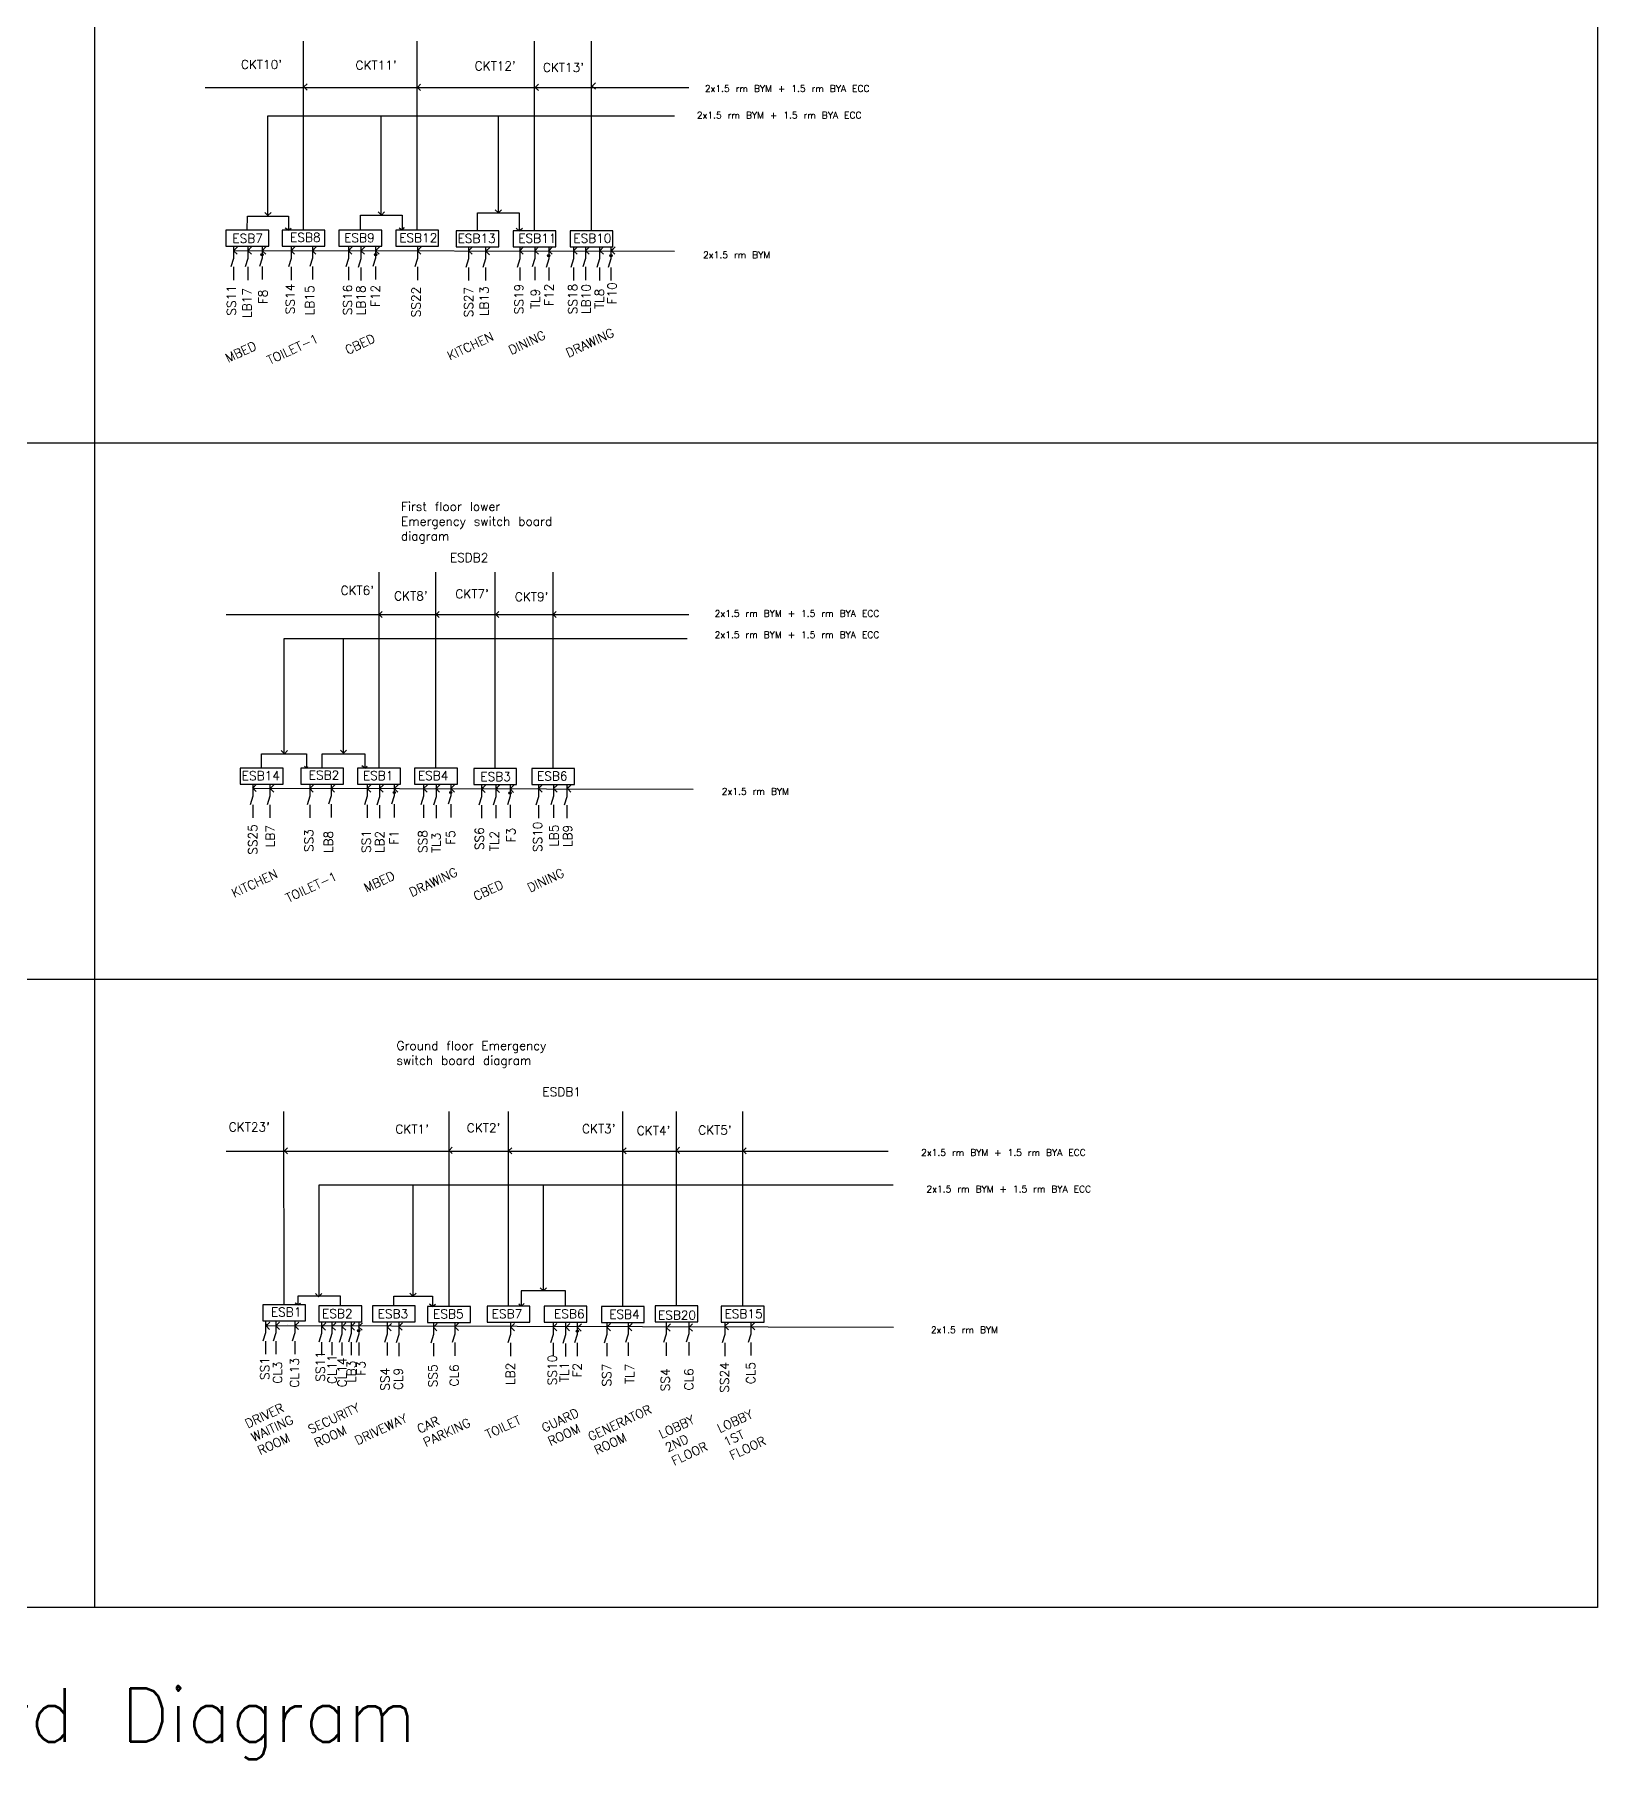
# Model space of a CAD drawing. Header units: inches. Extents: x -1037 to 4136, y -232 to 3826.
# Drawn here: x 3257 to 4136, y -232 to 738 of the extents above; entities that cross this region are included whole.
import ezdxf

# ---------------------------------------------------------------- set-up
doc = ezdxf.new("R2010")
doc.units = ezdxf.units.IN
doc.header["$LTSCALE"] = 20
doc.header["$MEASUREMENT"] = 0
doc.layers.add('SB_Digram', color=30, linetype='Continuous')
doc.styles.add('style1', font='txt.shx', dxfattribs={"height": 1.5})

# ---------------------------------------------------------------- blocks, each defined once
blk = doc.blocks.new('DB1')
at = {"layer": 'SB_Digram'}
blk.add_lwpolyline([(0, 0), (48, 0), (48, 18), (0, 18)], close=True, dxfattribs=at)
blk = doc.blocks.new('switch_general')
at = {"layer": 'SB_Digram'}
for p, q in [((0, 0), (0, -26.5)), ((0, -26.5), (-6, -45.5)), ((0, -45.5), (0, -75))]:
    blk.add_line(p, q, dxfattribs=at)
blk = doc.blocks.new('switch_fan')
at = {"layer": 'SB_Digram'}
for p, q in [((1838.5, 2343.5), (1838.5, 2327)), ((1838.5, 2317), (1832.5, 2298)), ((1838.5, 2322), (1838.5, 2317)), ((1838.5, 2298), (1838.5, 2268.5))]:
    blk.add_line(p, q, dxfattribs=at)
blk.add_circle((1838.5, 2324.5), 2.5, dxfattribs=at)
at = {"layer": 'SB_Digram', "style": 'style1'}
blk.add_text('R', height=3, dxfattribs=at).set_placement((1837.5, 2323))

msp = doc.modelspace()

# ---------------------------------------------------------------- linework, layer by layer
at = {"layer": 'SB_Digram'}
for p, q in [((3291, 1252.25), (3291, -146.5)), ((3408.43571, 627.50322), (3408.43571, 733.75)), ((3472.43571, 627.50322), (3472.43571, 733.75)), ((3538.25, 627.25), (3538.25, 733.75)), ((3570.25, 627.25), (3570.25, 733.75)), ((3408.75, 708.04153), (3410.5, 709.79153)), ((3408.75, 708.04153), (3410.5, 706.29153)), ((3472.5, 707.79153), (3474.25, 709.54153)), ((3472.5, 707.79153), (3474.25, 706.04153)), ((3538.75, 707.79153), (3540.5, 709.54153)), ((3538.75, 707.79153), (3540.5, 706.04153)), ((3570.75, 708.54153), (3572.5, 710.29153)), ((3570.75, 708.54153), (3572.5, 706.79153)), ((3353.25, 707.75), (3625, 707.75)), ((3388.5, 635.5), (3388.5, 691.75)), ((3388.5, 691.75), (3617, 691.75)), ((3452.21786, 636), (3452.21786, 691.75)), ((3518, 637.25), (3518, 691.75)), ((3376.93571, 627.50322), (3377, 635.5)), ((3377, 635.5), (3400, 635.5)), ((3388.5, 635.79153), (3386.75, 637.54153)), ((3388.5, 635.79153), (3390.25, 637.54153)), ((3400, 635.5), (3400, 627.50322)), ((3440.43571, 627.50322), (3440.43571, 636)), ((3440.43571, 636), (3464, 636)), ((3452.25, 636.04153), (3450.5, 637.79153)), ((3452.25, 636.04153), (3454, 637.79153)), ((3464, 636), (3464, 627.50322)), ((3506.25, 627.25), (3506.25, 637.25)), ((3506.25, 637.25), (3529.75, 637.25)), ((3518, 637.29153), (3516.25, 639.04153)), ((3518, 637.29153), (3519.75, 639.04153)), ((3529.75, 637.25), (3529.75, 627.25)), ((3400, 627.50322), (3398.25, 628.75)), ((3400, 627.50322), (3401.5, 628.75)), ((3464, 627.50322), (3462.25, 628.75)), ((3464, 627.50322), (3465.25, 629)), ((3529.75, 627.25), (3528, 628.75)), ((3529.75, 627.25), (3531.5, 628.75)), ((3369.25, 616), (3371.375, 618.125)), ((3369.25, 616), (3370.125, 616.875)), ((3369.25, 616), (3371.25, 614)), ((3617, 615.5), (3369.5, 616)), ((3370.125, 616.875), (3370.25, 617)), ((3370.125, 616.875), (3370.125, 616.875)), ((3370.125, 616.875), (3370.125, 616.875)), ((3370.125, 616.875), (3370.125, 616.875)), ((3377.25, 616), (3379.375, 618.125)), ((3377.25, 616), (3378.125, 616.875)), ((3377.25, 616), (3379.25, 614)), ((3378.125, 616.875), (3378.25, 617)), ((3378.125, 616.875), (3378.125, 616.875)), ((3378.125, 616.875), (3378.125, 616.875)), ((3378.125, 616.875), (3378.125, 616.875)), ((3385.25, 616), (3387.375, 618.125)), ((3385.25, 616), (3386.125, 616.875)), ((3385.25, 616), (3387.25, 614)), ((3386.125, 616.875), (3386.25, 617)), ((3386.125, 616.875), (3386.125, 616.875)), ((3386.125, 616.875), (3386.125, 616.875)), ((3386.125, 616.875), (3386.125, 616.875)), ((3401.5, 616), (3403.625, 618.125)), ((3401.5, 616), (3402.375, 616.875)), ((3401.5, 616), (3403.5, 614)), ((3402.375, 616.875), (3402.5, 617)), ((3402.375, 616.875), (3402.375, 616.875)), ((3402.375, 616.875), (3402.375, 616.875)), ((3402.375, 616.875), (3402.375, 616.875)), ((3413.5, 616), (3415.625, 618.125)), ((3413.5, 616), (3414.375, 616.875)), ((3413.5, 616), (3415.5, 614)), ((3414.375, 616.875), (3414.5, 617)), ((3414.375, 616.875), (3414.375, 616.875)), ((3414.375, 616.875), (3414.375, 616.875)), ((3414.375, 616.875), (3414.375, 616.875)), ((3433.75, 616), (3435.875, 618.125)), ((3433.75, 616), (3434.625, 616.875)), ((3433.75, 616), (3435.75, 614)), ((3434.625, 616.875), (3434.75, 617)), ((3434.625, 616.875), (3434.625, 616.875)), ((3434.625, 616.875), (3434.625, 616.875)), ((3434.625, 616.875), (3434.625, 616.875)), ((3440.75, 616), (3442.875, 618.125)), ((3440.75, 616), (3441.625, 616.875)), ((3440.75, 616), (3442.75, 614)), ((3441.625, 616.875), (3441.75, 617)), ((3441.625, 616.875), (3441.625, 616.875)), ((3441.625, 616.875), (3441.625, 616.875)), ((3441.625, 616.875), (3441.625, 616.875)), ((3449, 616), (3451.125, 618.125)), ((3449, 616), (3449.875, 616.875)), ((3449, 616), (3451, 614)), ((3449.875, 616.875), (3450, 617)), ((3449.875, 616.875), (3449.875, 616.875)), ((3449.875, 616.875), (3449.875, 616.875)), ((3449.875, 616.875), (3449.875, 616.875)), ((3472.5, 616), (3474.625, 618.125)), ((3472.5, 616), (3473.375, 616.875)), ((3472.5, 616), (3474.5, 614)), ((3473.375, 616.875), (3473.5, 617)), ((3473.375, 616.875), (3473.375, 616.875)), ((3473.375, 616.875), (3473.375, 616.875)), ((3473.375, 616.875), (3473.375, 616.875)), ((3501.25, 616), (3503.375, 618.125)), ((3501.25, 616), (3502.125, 616.875)), ((3501.25, 616), (3503.25, 614)), ((3502.125, 616.875), (3502.25, 617)), ((3502.125, 616.875), (3502.125, 616.875)), ((3502.125, 616.875), (3502.125, 616.875)), ((3502.125, 616.875), (3502.125, 616.875)), ((3511, 615.75), (3513.125, 617.875)), ((3511, 615.75), (3511.875, 616.625)), ((3511, 615.75), (3513, 613.75)), ((3511.875, 616.625), (3512, 616.75)), ((3511.875, 616.625), (3511.875, 616.625)), ((3511.875, 616.625), (3511.875, 616.625)), ((3511.875, 616.625), (3511.875, 616.625)), ((3530, 616), (3532.125, 618.125)), ((3530, 616), (3530.875, 616.875)), ((3530, 616), (3532, 614)), ((3530.875, 616.875), (3531, 617)), ((3530.875, 616.875), (3530.875, 616.875)), ((3530.875, 616.875), (3530.875, 616.875)), ((3530.875, 616.875), (3530.875, 616.875)), ((3538.5, 616), (3540.625, 618.125)), ((3538.5, 616), (3539.375, 616.875)), ((3538.5, 616), (3540.5, 614)), ((3539.375, 616.875), (3539.5, 617)), ((3539.375, 616.875), (3539.375, 616.875)), ((3539.375, 616.875), (3539.375, 616.875)), ((3539.375, 616.875), (3539.375, 616.875)), ((3546.25, 616), (3548.375, 618.125)), ((3546.25, 616), (3547.125, 616.875)), ((3546.25, 616), (3548.25, 614)), ((3547.125, 616.875), (3547.25, 617)), ((3547.125, 616.875), (3547.125, 616.875)), ((3547.125, 616.875), (3547.125, 616.875)), ((3547.125, 616.875), (3547.125, 616.875)), ((3560.25, 616), (3562.375, 618.125)), ((3560.25, 616), (3561.125, 616.875)), ((3560.25, 616), (3562.25, 614)), ((3561.125, 616.875), (3561.25, 617)), ((3561.125, 616.875), (3561.125, 616.875)), ((3561.125, 616.875), (3561.125, 616.875)), ((3561.125, 616.875), (3561.125, 616.875)), ((3567, 616), (3569.125, 618.125)), ((3567, 616), (3567.875, 616.875)), ((3567, 616), (3569, 614)), ((3567.875, 616.875), (3568, 617)), ((3567.875, 616.875), (3567.875, 616.875)), ((3567.875, 616.875), (3567.875, 616.875)), ((3567.875, 616.875), (3567.875, 616.875)), ((3575, 616), (3577.125, 618.125)), ((3575, 616), (3575.875, 616.875)), ((3575, 616), (3577, 614)), ((3575.875, 616.875), (3576, 617)), ((3575.875, 616.875), (3575.875, 616.875)), ((3575.875, 616.875), (3575.875, 616.875)), ((3575.875, 616.875), (3575.875, 616.875)), ((3581.5, 616), (3583.625, 618.125)), ((3581.5, 616), (3582.375, 616.875)), ((3581.5, 616), (3583.5, 614)), ((3582.375, 616.875), (3582.5, 617)), ((3582.375, 616.875), (3582.375, 616.875)), ((3582.375, 616.875), (3582.375, 616.875)), ((3582.375, 616.875), (3582.375, 616.875)), ((2350, 508), (4135.5, 508)), ((3450.93571, 325.25322), (3450.93571, 435.25)), ((3482.93571, 325.25322), (3482.93571, 435.25)), ((3516.25, 325), (3516.25, 435.25)), ((3548.75, 325), (3548.75, 435.25)), ((3365, 411.5), (3625, 411.5)), ((3451.00001, 411.54153), (3452.75001, 413.29153)), ((3451.00001, 411.54153), (3452.75001, 409.79153)), ((3483.00001, 411.54153), (3484.75001, 413.29153)), ((3483.00001, 411.54153), (3484.75001, 409.79153)), ((3516.50001, 411.54153), (3518.25001, 413.29153)), ((3516.50001, 411.54153), (3518.25001, 409.79153)), ((3548.75001, 411.54153), (3550.50001, 413.29153)), ((3548.75001, 411.54153), (3550.50001, 409.79153)), ((3397.625, 333.25), (3397.625, 398)), ((3397.625, 398), (3624, 398)), ((3431, 333.25), (3431, 398)), ((3385, 325.25), (3385, 333.25)), ((3385, 333.25), (3410.25, 333.25)), ((3397.75, 333.29153), (3396, 335.04153)), ((3397.75, 333.29153), (3399.5, 335.04153)), ((3410.25, 333.25), (3410.25, 325.25322)), ((3418.93571, 325.25322), (3419, 333.25)), ((3419, 333.25), (3443, 333.25)), ((3431, 333.54153), (3429.25, 335.29153)), ((3431, 333.54153), (3432.75, 335.29153)), ((3443, 333.25), (3443, 325.25322)), ((3410.25, 325.25322), (3409, 326.25)), ((3410.25, 325.25322), (3411.00273, 326.19718)), ((3443, 325.25322), (3441.25, 326.5)), ((3443, 325.25322), (3444.25, 326.25)), ((3380, 314), (3382.125, 316.125)), ((3380, 314), (3380.875, 314.875)), ((3380, 314), (3382, 312)), ((3627.5, 313.25), (3380, 313.75)), ((3380.875, 314.875), (3381, 315)), ((3380.875, 314.875), (3380.875, 314.875)), ((3380.875, 314.875), (3380.875, 314.875)), ((3380.875, 314.875), (3380.875, 314.875)), ((3389.75, 313.75), (3391.875, 315.875)), ((3389.75, 313.75), (3390.625, 314.625)), ((3389.75, 313.75), (3391.75, 311.75)), ((3390.625, 314.625), (3390.75, 314.75)), ((3390.625, 314.625), (3390.625, 314.625)), ((3390.625, 314.625), (3390.625, 314.625)), ((3390.625, 314.625), (3390.625, 314.625)), ((3412, 313.75), (3414.125, 315.875)), ((3412, 313.75), (3412.875, 314.625)), ((3412, 313.75), (3414, 311.75)), ((3412.875, 314.625), (3413, 314.75)), ((3412.875, 314.625), (3412.875, 314.625)), ((3412.875, 314.625), (3412.875, 314.625)), ((3412.875, 314.625), (3412.875, 314.625)), ((3424, 313.75), (3426.125, 315.875)), ((3424, 313.75), (3424.875, 314.625)), ((3424, 313.75), (3426, 311.75)), ((3424.875, 314.625), (3425, 314.75)), ((3424.875, 314.625), (3424.875, 314.625)), ((3424.875, 314.625), (3424.875, 314.625)), ((3424.875, 314.625), (3424.875, 314.625)), ((3444.25, 313.75), (3446.375, 315.875)), ((3444.25, 313.75), (3445.125, 314.625)), ((3444.25, 313.75), (3446.25, 311.75)), ((3445.125, 314.625), (3445.25, 314.75)), ((3445.125, 314.625), (3445.125, 314.625)), ((3445.125, 314.625), (3445.125, 314.625)), ((3445.125, 314.625), (3445.125, 314.625)), ((3451.25, 313.75), (3453.375, 315.875)), ((3451.25, 313.75), (3452.125, 314.625)), ((3451.25, 313.75), (3453.25, 311.75)), ((3452.125, 314.625), (3452.25, 314.75)), ((3452.125, 314.625), (3452.125, 314.625)), ((3452.125, 314.625), (3452.125, 314.625)), ((3452.125, 314.625), (3452.125, 314.625)), ((3459.5, 313.75), (3461.625, 315.875)), ((3459.5, 313.75), (3460.375, 314.625)), ((3459.5, 313.75), (3461.5, 311.75)), ((3460.375, 314.625), (3460.5, 314.75)), ((3460.375, 314.625), (3460.375, 314.625)), ((3460.375, 314.625), (3460.375, 314.625)), ((3460.375, 314.625), (3460.375, 314.625)), ((3476, 313.75), (3478.125, 315.875)), ((3476, 313.75), (3476.875, 314.625)), ((3476, 313.75), (3478, 311.75)), ((3476.875, 314.625), (3477, 314.75)), ((3476.875, 314.625), (3476.875, 314.625)), ((3476.875, 314.625), (3476.875, 314.625)), ((3476.875, 314.625), (3476.875, 314.625)), ((3483, 313.75), (3485.125, 315.875)), ((3483, 313.75), (3483.875, 314.625)), ((3483, 313.75), (3485, 311.75)), ((3483.875, 314.625), (3484, 314.75)), ((3483.875, 314.625), (3483.875, 314.625)), ((3483.875, 314.625), (3483.875, 314.625)), ((3483.875, 314.625), (3483.875, 314.625)), ((3491.25, 313.75), (3493.375, 315.875)), ((3491.25, 313.75), (3492.125, 314.625)), ((3491.25, 313.75), (3493.25, 311.75)), ((3492.125, 314.625), (3492.25, 314.75)), ((3492.125, 314.625), (3492.125, 314.625)), ((3492.125, 314.625), (3492.125, 314.625)), ((3492.125, 314.625), (3492.125, 314.625)), ((3508.56429, 313.49678), (3510.68929, 315.62178)), ((3508.56429, 313.49678), (3509.43929, 314.37178)), ((3508.56429, 313.49678), (3510.56429, 311.49678)), ((3509.43929, 314.37178), (3509.56429, 314.49678)), ((3509.43929, 314.37178), (3509.43929, 314.37178)), ((3509.43929, 314.37178), (3509.43929, 314.37178)), ((3509.43929, 314.37178), (3509.43929, 314.37178)), ((3516.56429, 313.49678), (3518.68929, 315.62178)), ((3516.56429, 313.49678), (3517.43929, 314.37178)), ((3516.56429, 313.49678), (3518.56429, 311.49678)), ((3517.43929, 314.37178), (3517.56429, 314.49678)), ((3517.43929, 314.37178), (3517.43929, 314.37178)), ((3517.43929, 314.37178), (3517.43929, 314.37178)), ((3517.43929, 314.37178), (3517.43929, 314.37178)), ((3524.56429, 313.49678), (3526.68929, 315.62178)), ((3524.56429, 313.49678), (3525.43929, 314.37178)), ((3524.56429, 313.49678), (3526.56429, 311.49678)), ((3525.43929, 314.37178), (3525.56429, 314.49678)), ((3525.43929, 314.37178), (3525.43929, 314.37178)), ((3525.43929, 314.37178), (3525.43929, 314.37178)), ((3525.43929, 314.37178), (3525.43929, 314.37178)), ((3540.5, 313.75), (3542.625, 315.875)), ((3540.5, 313.75), (3541.375, 314.625)), ((3540.5, 313.75), (3542.5, 311.75)), ((3541.375, 314.625), (3541.5, 314.75)), ((3541.375, 314.625), (3541.375, 314.625)), ((3541.375, 314.625), (3541.375, 314.625)), ((3541.375, 314.625), (3541.375, 314.625)), ((3549, 313.75), (3551.125, 315.875)), ((3549, 313.75), (3549.875, 314.625)), ((3549, 313.75), (3551, 311.75)), ((3549.875, 314.625), (3550, 314.75)), ((3549.875, 314.625), (3549.875, 314.625)), ((3549.875, 314.625), (3549.875, 314.625)), ((3549.875, 314.625), (3549.875, 314.625)), ((3556.75, 313.75), (3558.875, 315.875)), ((3556.75, 313.75), (3557.625, 314.625)), ((3556.75, 313.75), (3558.75, 311.75)), ((3557.625, 314.625), (3557.75, 314.75)), ((3557.625, 314.625), (3557.625, 314.625)), ((3557.625, 314.625), (3557.625, 314.625)), ((3557.625, 314.625), (3557.625, 314.625)), ((2350, 206.5), (4135.5, 206.5)), ((3397.70156, 23.48334), (3397.5, 132.25)), ((3490.25, 22.69421), (3490.25, 132.25)), ((3523.75, 22.75), (3523.75, 132.25)), ((3587.95156, 22.69421), (3587.95156, 132.25)), ((3618, 23), (3618, 132.25)), ((3655.25, 22.75), (3655.25, 132.25)), ((3365, 110), (3737, 110)), ((3397.75001, 110.12379), (3399.50001, 111.87379)), ((3397.75001, 110.12379), (3399.50001, 108.37379)), ((3490.25001, 110.37379), (3492.00001, 112.12379)), ((3490.25001, 110.37379), (3492.00001, 108.62379)), ((3523.75001, 110.12379), (3525.50001, 111.87379)), ((3523.75001, 110.12379), (3525.50001, 108.37379)), ((3588.00001, 110.12379), (3589.75001, 111.87379)), ((3588.00001, 110.12379), (3589.75001, 108.37379)), ((3618.00001, 110.37379), (3619.75001, 112.12379)), ((3618.00001, 110.37379), (3619.75001, 108.62379)), ((3655.50001, 110.12379), (3657.25001, 111.87379)), ((3655.50001, 110.12379), (3657.25001, 108.37379)), ((3417.25, 28.5), (3417.25, 91)), ((3417.25, 91), (3739.75, 91)), ((3470.125, 28.5), (3470.125, 91)), ((3543.25, 31.5), (3543.25, 91)), ((3417, 28.12379), (3415.25, 29.87379)), ((3417, 28.12379), (3418.75, 29.87379)), ((3470, 28.37379), (3468.25, 30.12379)), ((3470, 28.37379), (3471.75, 30.12379)), ((3555.75, 31.5), (3530.75, 31.5)), ((3530.75, 31.5), (3530.75, 22.75)), ((3543.25, 31.37379), (3541.5, 33.12379)), ((3543.25, 31.37379), (3545, 33.12379)), ((3555.75, 22.75), (3555.75, 31.5)), ((3405.25, 23.48334), (3403.75, 24.5)), ((3429.25, 28.5), (3405.25, 28.5)), ((3405.25, 28.5), (3405.25, 23.48334)), ((3405.25, 23.48334), (3406.75, 24.5)), ((3429.20156, 22.98334), (3429.25, 28.5)), ((3459.25, 22.98334), (3459.25, 28.5)), ((3459.25, 28.5), (3481, 28.5)), ((3481, 22.69421), (3479.25, 24)), ((3481, 28.5), (3481, 22.69421)), ((3481, 22.69421), (3482.75, 24)), ((3530.75, 22.75), (3529.5, 24)), ((3530.75, 22.75), (3532.5, 24.25)), ((3387.45156, 11.73334), (3389.57656, 13.85834)), ((3387.45156, 11.73334), (3388.32656, 12.60834)), ((3740, 10.73334), (3387.45156, 11.73334)), ((3387.45156, 11.73334), (3389.45156, 9.73334)), ((3388.32656, 12.60834), (3388.45156, 12.73334)), ((3388.32656, 12.60834), (3388.32656, 12.60834)), ((3388.32656, 12.60834), (3388.32656, 12.60834)), ((3388.32656, 12.60834), (3388.32656, 12.60834)), ((3392.95156, 11.73334), (3395.07656, 13.85834)), ((3392.95156, 11.73334), (3393.82656, 12.60834)), ((3392.95156, 11.73334), (3394.95156, 9.73334)), ((3393.82656, 12.60834), (3393.95156, 12.73334)), ((3393.82656, 12.60834), (3393.82656, 12.60834)), ((3393.82656, 12.60834), (3393.82656, 12.60834)), ((3393.82656, 12.60834), (3393.82656, 12.60834)), ((3399.57656, 12.60834), (3399.57656, 12.60834)), ((3399.57656, 12.60834), (3399.57656, 12.60834)), ((3403.70156, 11.73334), (3405.82656, 13.85834)), ((3403.70156, 11.73334), (3404.57656, 12.60834)), ((3403.70156, 11.73334), (3405.70156, 9.73334)), ((3404.57656, 12.60834), (3404.70156, 12.73334)), ((3404.57656, 12.60834), (3404.57656, 12.60834)), ((3404.57656, 12.60834), (3404.57656, 12.60834)), ((3404.57656, 12.60834), (3404.57656, 12.60834)), ((3418.95156, 11.23334), (3421.07656, 13.35834)), ((3418.95156, 11.23334), (3419.82656, 12.10834)), ((3418.95156, 11.23334), (3420.95156, 9.23334)), ((3419.82656, 12.10834), (3419.95156, 12.23334)), ((3419.82656, 12.10834), (3419.82656, 12.10834)), ((3419.82656, 12.10834), (3419.82656, 12.10834)), ((3419.82656, 12.10834), (3419.82656, 12.10834)), ((3424.45156, 11.23334), (3426.57656, 13.35834)), ((3424.45156, 11.23334), (3425.32656, 12.10834)), ((3424.45156, 11.23334), (3426.45156, 9.23334)), ((3425.32656, 12.10834), (3425.45156, 12.23334)), ((3425.32656, 12.10834), (3425.32656, 12.10834)), ((3425.32656, 12.10834), (3425.32656, 12.10834)), ((3425.32656, 12.10834), (3425.32656, 12.10834)), ((3430.20156, 11.23334), (3432.32656, 13.35834)), ((3430.20156, 11.23334), (3431.07656, 12.10834)), ((3430.20156, 11.23334), (3432.20156, 9.23334)), ((3431.07656, 12.10834), (3431.20156, 12.23334)), ((3431.07656, 12.10834), (3431.07656, 12.10834)), ((3431.07656, 12.10834), (3431.07656, 12.10834)), ((3431.07656, 12.10834), (3431.07656, 12.10834)), ((3435.20156, 11.23334), (3437.32656, 13.35834)), ((3435.20156, 11.23334), (3436.07656, 12.10834)), ((3435.20156, 11.23334), (3437.20156, 9.23334)), ((3436.07656, 12.10834), (3436.20156, 12.23334)), ((3436.07656, 12.10834), (3436.07656, 12.10834)), ((3436.07656, 12.10834), (3436.07656, 12.10834)), ((3436.07656, 12.10834), (3436.07656, 12.10834)), ((3439.45156, 11.23334), (3441.57656, 13.35834)), ((3439.45156, 11.23334), (3440.32656, 12.10834)), ((3439.45156, 11.23334), (3441.45156, 9.23334)), ((3440.32656, 12.10834), (3440.45156, 12.23334)), ((3440.32656, 12.10834), (3440.32656, 12.10834)), ((3440.32656, 12.10834), (3440.32656, 12.10834)), ((3440.32656, 12.10834), (3440.32656, 12.10834)), ((3455.75, 10.98334), (3457.875, 13.10834)), ((3455.75, 10.98334), (3457.75, 8.98334)), ((3456.625, 11.85834), (3456.75, 11.98334)), ((3462, 11.23334), (3464.125, 13.35834)), ((3462, 11.23334), (3462.875, 12.10834)), ((3462, 11.23334), (3464, 9.23334)), ((3462.875, 12.10834), (3463, 12.23334)), ((3462.875, 12.10834), (3462.875, 12.10834)), ((3462.875, 12.10834), (3462.875, 12.10834)), ((3462.875, 12.10834), (3462.875, 12.10834)), ((3481.5, 10.94421), (3483.625, 13.06921)), ((3481.5, 10.94421), (3483.5, 8.94421)), ((3482.375, 11.81921), (3482.5, 11.94421)), ((3493.5, 11.19421), (3495.625, 13.31921)), ((3493.5, 11.19421), (3494.375, 12.06921)), ((3493.5, 11.19421), (3495.5, 9.19421)), ((3494.375, 12.06921), (3494.5, 12.19421)), ((3494.375, 12.06921), (3494.375, 12.06921)), ((3494.375, 12.06921), (3494.375, 12.06921)), ((3494.375, 12.06921), (3494.375, 12.06921)), ((3525, 11), (3527.125, 13.125)), ((3525, 11), (3527, 9)), ((3525.875, 11.875), (3526, 12)), ((3548.75, 11), (3550.875, 13.125)), ((3548.75, 11), (3550.75, 9)), ((3549.625, 11.875), (3549.75, 12)), ((3556, 11), (3558.125, 13.125)), ((3556, 11), (3558, 9)), ((3556.82656, 11.625), (3556.95156, 11.75)), ((3556.875, 11.875), (3557, 12)), ((3562.5, 10.75), (3564.625, 12.875)), ((3562.5, 10.75), (3564.5, 8.75)), ((3578.95156, 10.94421), (3581.07656, 13.06921)), ((3578.95156, 10.94421), (3579.82656, 11.81921)), ((3578.95156, 10.94421), (3580.95156, 8.94421)), ((3579.82656, 11.81921), (3579.95156, 11.94421)), ((3579.82656, 11.81921), (3579.82656, 11.81921)), ((3579.82656, 11.81921), (3579.82656, 11.81921)), ((3579.82656, 11.81921), (3579.82656, 11.81921)), ((3590.95156, 10.94421), (3593.07656, 13.06921)), ((3590.95156, 10.94421), (3591.82656, 11.81921)), ((3590.95156, 10.94421), (3592.95156, 8.94421)), ((3591.82656, 11.81921), (3591.95156, 11.94421)), ((3591.82656, 11.81921), (3591.82656, 11.81921)), ((3591.82656, 11.81921), (3591.82656, 11.81921)), ((3591.82656, 11.81921), (3591.82656, 11.81921)), ((3612.5, 10.65493), (3614.625, 12.77993)), ((3612.5, 10.65493), (3614.5, 8.65493)), ((3613.375, 11.52993), (3613.5, 11.65493)), ((3625, 10.65493), (3627.125, 12.77993)), ((3625, 10.65493), (3627, 8.65493)), ((3625.875, 11.52993), (3626, 11.65493)), ((3645.25, 11.5), (3647.375, 13.625)), ((3645.25, 11.5), (3647.25, 9.5)), ((3646.125, 12.375), (3646.25, 12.5)), ((3660, 11.5), (3662.125, 13.625)), ((3660, 11.5), (3662, 9.5)), ((3660.875, 12.375), (3661, 12.5))]:
    msp.add_line(p, q, dxfattribs=at)
msp.add_lwpolyline([(2350, 1252.25), (4135.5, 1252.25), (4135.5, -146.5), (2350, -146.5)], close=True, dxfattribs=at)

# ---------------------------------------------------------------- block references
for name, p, xscale, yscale, zscale in [('DB1', (3364.93571, 618.50322), 0.5, 0.5, 0.5), ('DB1', (3396.43571, 618.50322), 0.5, 0.5, 0.5), ('DB1', (3428.43571, 618.50322), 0.5, 0.5, 0.5), ('DB1', (3460.43571, 618.50322), 0.5, 0.5, 0.5), ('DB1', (3494.25, 618.25), 0.5, 0.5, 0.5), ('DB1', (3526.25, 618.25), 0.5, 0.5, 0.5), ('DB1', (3558.25, 618.25), 0.5, 0.5, 0.5), ('switch_general', (3369.25, 618.25), 0.25, 0.25, 0.25), ('switch_general', (3377.25, 618.25), 0.25, 0.25, 0.25), ('switch_fan', (2925.625, 32.625), 0.25, 0.25, 0.25), ('switch_general', (3401.5, 618.25), 0.25, 0.25, 0.25), ('switch_general', (3413.5, 618.5), 0.25, 0.25, 0.25), ('switch_general', (3433.75, 618.25), 0.25, 0.25, 0.25), ('switch_general', (3440.75, 618), 0.25, 0.25, 0.25), ('switch_fan', (2989.375, 32.625), 0.25, 0.25, 0.25), ('switch_general', (3472.5, 618.25), 0.25, 0.25, 0.25), ('switch_general', (3501.25, 618), 0.25, 0.25, 0.25), ('switch_general', (3510.75, 618), 0.25, 0.25, 0.25), ('switch_general', (3530, 618), 0.25, 0.25, 0.25), ('switch_general', (3538.5, 618.25), 0.25, 0.25, 0.25), ('switch_fan', (3086.625, 32.125), 0.25, 0.25, 0.25), ('switch_general', (3560.25, 618), 0.25, 0.25, 0.25), ('switch_general', (3567, 618.25), 0.25, 0.25, 0.25), ('switch_general', (3574.75, 618), 0.25, 0.25, 0.25), ('switch_fan', (3121.625, 32.125), 0.25, 0.25, 0.25), ('DB1', (3373, 316.25), 0.5, 0.5, 0.5), ('DB1', (3406.93571, 316.25322), 0.5, 0.5, 0.5), ('DB1', (3438.93571, 316.25322), 0.5, 0.5, 0.5), ('DB1', (3470.93571, 316.25322), 0.5, 0.5, 0.5), ('DB1', (3504.25, 316), 0.5, 0.5, 0.5), ('DB1', (3536.75, 316), 0.5, 0.5, 0.5), ('switch_general', (3380, 316), 0.25, 0.25, 0.25), ('switch_general', (3389.5, 316), 0.25, 0.25, 0.25), ('switch_general', (3412, 316), 0.25, 0.25, 0.25), ('switch_general', (3424, 316.25), 0.25, 0.25, 0.25), ('switch_general', (3444.25, 316), 0.25, 0.25, 0.25), ('switch_general', (3451.25, 315.75), 0.25, 0.25, 0.25), ('switch_fan', (2999.875, -269.625), 0.25, 0.25, 0.25), ('switch_general', (3476, 316), 0.25, 0.25, 0.25), ('switch_general', (3483, 315.75), 0.25, 0.25, 0.25), ('switch_fan', (3031.625, -269.625), 0.25, 0.25, 0.25), ('switch_general', (3508.56429, 315.74678), 0.25, 0.25, 0.25), ('switch_general', (3516.56429, 315.74678), 0.25, 0.25, 0.25), ('switch_fan', (3064.93928, -269.87822), 0.25, 0.25, 0.25), ('switch_general', (3540.5, 315.75), 0.25, 0.25, 0.25), ('switch_general', (3549, 316), 0.25, 0.25, 0.25), ('switch_general', (3556.5, 315.75), 0.25, 0.25, 0.25), ('DB1', (3385.70156, 14.48334), 0.5, 0.5, 0.5), ('DB1', (3417.20156, 13.98334), 0.5, 0.5, 0.5), ('DB1', (3447.25, 13.98334), 0.5, 0.5, 0.5), ('DB1', (3478.25, 13.69421), 0.5, 0.5, 0.5), ('DB1', (3511.75, 13.75), 0.5, 0.5, 0.5), ('DB1', (3543.75, 13.75), 0.5, 0.5, 0.5), ('DB1', (3575.95156, 13.69421), 0.5, 0.5, 0.5), ('DB1', (3606, 14), 0.5, 0.5, 0.5), ('DB1', (3643.25, 13.75), 0.5, 0.5, 0.5), ('switch_general', (3387.20156, 14.48334), 0.25, 0.25, 0.25), ('switch_general', (3392.95156, 14.48334), 0.25, 0.25, 0.25), ('switch_general', (3403.70156, 14.48334), 0.25, 0.25, 0.25), ('switch_general', (3418.70156, 13.98334), 0.25, 0.25, 0.25), ('switch_general', (3424.45156, 13.98334), 0.25, 0.25, 0.25), ('switch_general', (3429.95156, 13.73334), 0.25, 0.25, 0.25), ('switch_general', (3435.20156, 13.98334), 0.25, 0.25, 0.25), ('switch_fan', (2979.875, -572.125), 0.25, 0.25, 0.25), ('switch_general', (3455.5, 13.73334), 0.25, 0.25, 0.25), ('switch_general', (3462, 13.48334), 0.25, 0.25, 0.25), ('switch_general', (3481.5, 13.44421), 0.25, 0.25, 0.25), ('switch_general', (3493.5, 13.69421), 0.25, 0.25, 0.25), ('switch_general', (3524.75, 13.5), 0.25, 0.25, 0.25), ('switch_general', (3548.75, 13.5), 0.25, 0.25, 0.25), ('switch_general', (3555.75, 13.25), 0.25, 0.25, 0.25), ('switch_fan', (3102.67344, -572.35835), 0.25, 0.25, 0.25), ('switch_general', (3578.95156, 13.44421), 0.25, 0.25, 0.25), ('switch_general', (3590.95156, 13.69421), 0.25, 0.25, 0.25), ('switch_general', (3612.25, 13.65493), 0.25, 0.25, 0.25), ('switch_general', (3625, 13.90493), 0.25, 0.25, 0.25), ('switch_general', (3645.25, 13.5), 0.25, 0.25, 0.25), ('switch_general', (3659.75, 13.75), 0.25, 0.25, 0.25)]:
    msp.add_blockref(name, p, dxfattribs=dict(at, xscale=xscale, yscale=yscale, zscale=zscale))

# ---------------------------------------------------------------- texts
at = {"layer": 'SB_Digram', "style": 'style1'}
for s, height, p in [("CKT10'", 5, (3373.32545, 718.18012)), ("CKT11'", 5, (3437.7209, 717.7593)), ("CKT12'", 5, (3504.64165, 717.33848)), ("CKT13'", 5, (3543, 716.5)), ('ESDB2', 5, (3490.75, 441)), ("CKT6'", 5, (3429.30532, 422.60425)), ("CKT8'", 5, (3459.40844, 419.45553)), ("CKT7'", 5, (3493.81034, 420.62549)), ("CKT9'", 5, (3527.23438, 418.97378)), ('ESDB1', 5, (3542.75, 140.75)), ("CKT23'", 5, (3366.5, 121)), ("CKT1'", 5, (3460.10468, 119.79052)), ("CKT2'", 5, (3500.25, 120.5)), ("CKT3'", 5, (3565, 120)), ("CKT4'", 5, (3595.75, 118.9445)), ("CKT5'", 5, (3630.25, 119.25)), ('Switch Board Diagram', 30, (3008.25, -222))]:
    msp.add_text(s, height=height, dxfattribs=at).set_placement(p)
at = {"layer": 'SB_Digram', "attachment_point": 1, "style": 'style1'}
for s, insert, char_height, width in [('2x1.5 rm BYM + 1.5 rm BYA ECC', (3634, 709), 3.75, 179.25), ('2x1.5 rm BYM + 1.5 rm BYA ECC', (3629.5, 694.04153), 3.75, 179.25), ('ESB7', (3368.53122, 625.42197), 5, 21.0000002), ('ESB8', (3400.93571, 626.00322), 5, 15), ('ESB9', (3431.34992, 625.75322), 5, 15), ('ESB12', (3462.26519, 625.75322), 5, 15), ('ESB13', (3495.07948, 625.4168), 5, 15), ('ESB11', (3529.16421, 625.5), 5, 15), ('ESB10', (3560.07948, 625.5), 5, 15), ('2x1.5 rm BYM ', (3633, 615.5), 3.75, 57.375), ('First floor lower\\PEmergency switch board diagram', (3463.25, 474.75), 5, 96.5), ('2x1.5 rm BYM + 1.5 rm BYA ECC', (3639.5, 414), 3.75, 179.25), ('2x1.5 rm BYM + 1.5 rm BYA ECC', (3639.5, 402.04153), 3.75, 179.25), ('ESB14', (3373.82948, 323.4168), 5, 15), ('ESB2', (3411.43571, 323.75322), 5, 15), ('ESB1', (3441.84992, 323.50322), 5, 15), ('ESB4', (3472.76519, 323.50322), 5, 15), ('ESB3', (3507.84551, 322.91875), 5, 21.0000002), ('ESB6', (3539.66421, 323.25), 5, 15), ('2x1.5 rm BYM ', (3643.5, 314), 3.75, 57.375), ('Ground floor Emergency switch board diagram', (3460.75, 171.75), 5, 96.5), ('2x1.5 rm BYM + 1.5 rm BYA ECC', (3755.5, 111), 3.75, 179.25), ('2x1.5 rm BYM + 1.5 rm BYA ECC', (3758.5, 90.5), 3.75, 179.25), ('ESB1', (3390.20156, 21.98334), 5, 15), ('ESB2', (3418.90848, 21.13472), 5, 15), ('ESB3', (3450.15519, 20.98334), 5, 15), ('ESB5', (3481.30605, 20.94421), 5, 15), ('ESB7', (3514.20692, 21), 5, 15), ('ESB6', (3549.25, 21), 5, 15), ('ESB4', (3580.26466, 20.73699), 5, 15), ('ESB20', (3607.64903, 20.26002), 5, 15), ('ESB15', (3645.07948, 21), 5, 15), ('2x1.5 rm BYM ', (3761.00001, 11.37379), 3.75, 57.375)]:
    msp.add_mtext(s, dxfattribs=dict(at, insert=insert, char_height=char_height, width=width))
at = {"layer": 'SB_Digram', "char_height": 5, "attachment_point": 1, "style": 'style1'}
for s, insert, width, rotation in [('SS11', (3365.5, 579.5), 16.7166667, 90), ('LB17', (3374.25, 578.25), 16.7166667, 90), ('F8', (3383.25, 586), 16.7166667, 90), ('SS14', (3398.5, 580.25), 16.7166667, 90), ('LB15', (3409.5, 579.75), 16.7166667, 90), ('SS16', (3430.75, 579.75), 16.7166667, 90), ('LB18', (3438.27152, 579.75), 16.7166667, 90), ('F12', (3446.37314, 584.37431), 16.7166667, 90), ('SS22', (3469.21983, 578.57143), 16.7166667, 90), ('SS27', (3498.75, 578.51191), 16.7166667, 90), ('LB13', (3507.5, 579.25), 16.7166667, 90), ('SS19', (3527, 580.25), 16.7166667, 90), ('TL9', (3536.25, 583.25), 16.7166667, 90), ('F12', (3543.87206, 584.99666), 16.7166667, 90), ('SS18', (3557.25, 580.25), 16.7166667, 90), ('LB10', (3564.75, 580.5), 16.7166667, 90), ('TL8', (3572.25, 583.25), 16.7166667, 90), ('F10', (3579.37438, 585.87461), 16.7166667, 90), ('MBED', (3363.99345, 557.5294), 15.75, 25.01689348), ('TOILET-1', (3387.33576, 556.36764), 15.75, 25.01689348), ('CBED', (3431.25, 562.03092), 15.75, 25.01689348), ('KITCHEN', (3488.66015, 558.84475), 15.75, 25.01689348), ('DINING', (3523.1271, 562.04421), 15.75, 25.01689348), ('DRAWING', (3555.23557, 560.40325), 15.75, 25.01689348), ('SS25', (3377.5, 276.51191), 16.7166667, 90), ('LB7', (3387.30184, 280.75105), 16.7166667, 90), ('SS6', (3504.81429, 279.09741), 16.7166667, 90), ('F3', (3522.56429, 283.49678), 16.7166667, 90), ('SS10', (3537.5, 278), 16.7166667, 90), ('LB5', (3546.75, 281), 16.7166667, 90), ('LB9', (3554.37206, 280.86873), 16.7166667, 90), ('SS3', (3409, 278), 16.7166667, 90), ('LB8', (3420, 277.5), 16.7166667, 90), ('SS1', (3441.25, 277.5), 16.7166667, 90), ('LB2', (3448.77152, 277.5), 16.7166667, 90), ('F1', (3456.87314, 282.12431), 16.7166667, 90), ('SS8', (3473, 277.5), 16.7166667, 90), ('TL3', (3480.52152, 277.5), 16.7166667, 90), ('F5', (3488.62314, 282.1243), 16.7166667, 90), ('TL2', (3513.21367, 278.54762), 16.7166667, 90), ('KITCHEN', (3367.41015, 256.84475), 15.75, 25.01689348), ('TOILET-1', (3397.83576, 254.11764), 15.75, 25.01689348), ('MBED', (3441.75, 259.78092), 15.75, 25.01689348), ('DRAWING', (3467.25, 257.28092), 15.75, 25.01689348), ('DINING', (3533.6271, 259.79421), 15.75, 25.01689348), ('CBED', (3503.30773, 255.02618), 15.75, 25.01689348), ('SS1', (3384.24048, -18.68909), 16.7166667, 90), ('CL3', (3391.42338, -20.78023), 16.7166667, 90), ('CL13', (3400.95156, -23.01666), 16.7166667, 90), ('SS11', (3415.45156, -19.62645), 16.7166667, 90), ('CL11', (3422.05661, -20.99173), 16.7166667, 90), ('CL14', (3427.66264, -22.82469), 16.7166667, 90), ('LB3', (3432.88046, -20.27502), 16.7166667, 90), ('F3', (3438.26353, -16.20716), 16.7166667, 90), ('LB2', (3522.21931, -21.46956), 16.7166667, 90), ('SS10', (3545.74494, -21.69366), 16.7166667, 90), ('SS24', (3642.51867, -25.85965), 16.7166667, 90), ('CL5', (3657.27265, -21.04896), 16.7166667, 90), ('SS4', (3451.79081, -24.73916), 16.7166667, 90), ('CL9', (3459.26534, -24.31278), 16.7166667, 90), ('SS5', (3478.69659, -22.77692), 16.7166667, 90), ('CL6', (3490.64698, -22.35223), 16.7166667, 90), ('TL1', (3552.54602, -19.89115), 16.7166667, 90), ('F2', (3559.75, -17.24105), 16.7166667, 90), ('SS7', (3576.34474, -22.34713), 16.7166667, 90), ('TL7', (3589.20156, -20.95451), 16.7166667, 90), ('SS4', (3609.25, -25.09507), 16.7166667, 90), ('CL6', (3622.5, -24.59507), 16.7166667, 90), ('DRIVER\\PWAITING\\PROOM', (3375, -41.36603), 15.75, 25.01689348), ('SECURITY\\PROOM', (3410.38593, -44.62292), 15.75, 25.01689348), ('DRIVEWAY', (3436.65322, -50.82628), 15.75, 25.01689348), ('TOILET', (3510.06263, -47.36552), 15.75, 25.01689348), ('GUARD\\PROOM', (3541.66671, -43.72912), 15.75, 25.01689348), ('GENERATOR\\PROOM', (3567.70156, -48.69055), 15.75, 25.01689348), ('LOBBY 2ND\\PFLOOR', (3607.53242, -47.24224), 15.75, 25.01689348), ('LOBBY\\P1ST\\PFLOOR', (3640.23557, -44.09675), 15.75, 25.01689348), ('CAR\\PPARKING', (3471.65257, -44.32102), 15.75, 25.01689348)]:
    msp.add_mtext(s, dxfattribs=dict(at, insert=insert, width=width, rotation=rotation))

doc.saveas('drawing.dxf')
